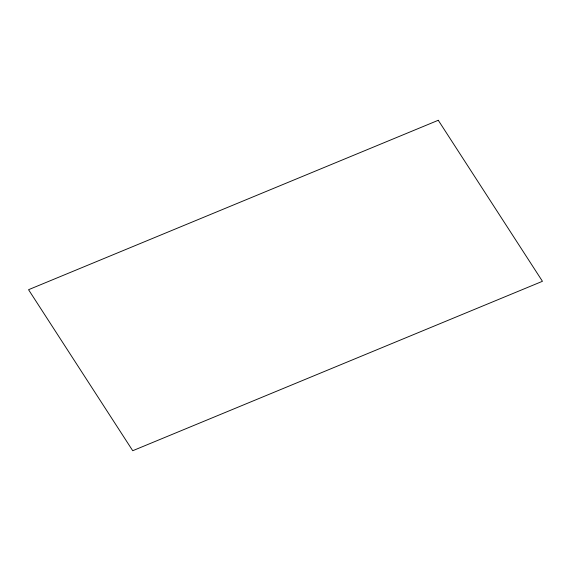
<?xml version="1.0" encoding="UTF-8"?>
<svg xmlns="http://www.w3.org/2000/svg" width="571" height="571" viewBox="0 0 571 571"><rect width="100%" height="100%" fill="white"/><g stroke="black" fill="none" stroke-linecap="round" stroke-linejoin="round"><path stroke-width="0.86" d="M438.271 120.281L28.55 289.704L132.729 450.719L542.45 281.296L438.271 120.281"/></g></svg>
